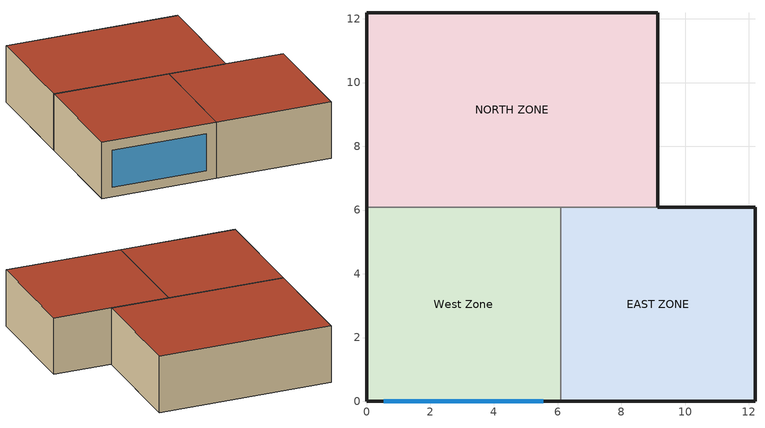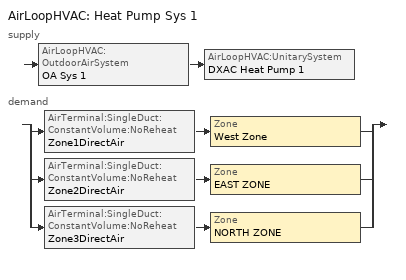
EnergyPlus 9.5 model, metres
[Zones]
West Zone
 floor adiabatic (FLOOR SLAB 8 IN): 0,0 0,6.1 6.1,6.1 6.1,0 z0
 wall outside (EXTWALL80): 0,6.1 0,0 6.1,0 z0:3.05
 wall to NORTH ZONE (PARTITION06): 6.1,6.1 0,6.1 z0:3.05
 wall to EAST ZONE (PARTITION06): 6.1,0 6.1,6.1 z0:3.05
 window (WIN-CON-LIGHT): 0.55,0 5.55,0 z0.5:2.5
 roof outside (ROOF34): 0,6.1 0,0 6.1,0 6.1,6.1 z3.05
EAST ZONE
 floor adiabatic (FLOOR SLAB 8 IN): 6.1,0 6.1,6.1 12.19,6.1 12.19,0 z0
 wall outside (EXTWALL80): 6.1,0 12.19,0 12.19,6.1 9.14,6.1 z0:3.05
 wall to NORTH ZONE (PARTITION06): 9.14,6.1 6.1,6.1 z0:3.05
 roof outside (ROOF34): 6.1,6.1 6.1,0 12.19,0 12.19,6.1 z3.05
NORTH ZONE
 floor adiabatic (FLOOR SLAB 8 IN): 0,6.1 0,12.19 9.14,12.19 9.14,6.1 z0
 wall outside (EXTWALL80): 9.14,6.1 9.14,12.19 0,12.19 0,6.1 z0:3.05
 roof outside (ROOF34): 0,12.19 0,6.1 9.14,6.1 9.14,12.19 z3.05
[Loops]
AirLoopHVAC 'Heat Pump Sys 1'
 supply: AirLoopHVAC:OutdoorAirSystem 'OA Sys 1' > AirLoopHVAC:UnitarySystem 'DXAC Heat Pump 1'
 demand: split
  | AirTerminal:SingleDuct:ConstantVolume:NoReheat 'Zone1DirectAir' > Zone 'West Zone'
  | AirTerminal:SingleDuct:ConstantVolume:NoReheat 'Zone2DirectAir' > Zone 'EAST ZONE'
  | AirTerminal:SingleDuct:ConstantVolume:NoReheat 'Zone3DirectAir' > Zone 'NORTH ZONE'
[Building]
NONE: North Axis {deg}=0; Terrain=Suburbs; Loads Convergence Tolerance Value {W}=0.04; Temperature Convergence Tolerance Value {deltaC}=0.4; Solar Distribution=FullInteriorAndExterior; Maximum Number of Warmup Days=25; Minimum Number of Warmup Days=6
[Site:Location]
CHICAGO_IL_USA TMY2-94846: Latitude {deg}=41.78; Longitude {deg}=-87.75; Time Zone {hr}=-6; Elevation {m}=190
[SizingPeriod:DesignDay] Day of Month=21; Humidity Condition Type=Wetbulb; Barometric Pressure {Pa}=99063; Rain Indicator=No; Snow Indicator=No; Daylight Saving Time Indicator=No; Solar Model Indicator=ASHRAEClearSky
Name | Month | Day Type | Maximum Dry-Bulb Temperature {C} | Daily Dry-Bulb Temperature Range {deltaC} | Wetbulb or DewPoint at Maximum Dry-Bulb {C} | Wind Speed {m/s} | Wind Direction {deg} | Sky Clearness
CHICAGO_IL_USA Annual Heating 99% Design Conditions DB | 1 | WinterDesignDay | -17.3 | 0 | -17.3 | 4.9 | 270 | 0
CHICAGO_IL_USA Annual Cooling 1% Design Conditions DB/MCWB | 7 | SummerDesignDay | 31.5 | 10.7 | 23 | 5.3 | 230 | 1
[Site:GroundTemperature:BuildingSurface]
20.03, 20.03, 20.13, 20.3, 20.43, 20.52, 20.62, 20.77, 20.78, 20.55, 20.44, 20.2
[Material] Thermal Absorptance=0.9
Name | Roughness | Thickness {m} | Conductivity {W/m-K} | Density {kg/m3} | Specific Heat {J/kg-K} | Solar Absorptance | Visible Absorptance
A1 - 1 IN STUCCO | Smooth | 0.0253898 | 0.691831 | 1858.142 | 836.8 | 0.92 | 0.92
C4 - 4 IN COMMON BRICK | Rough | 0.101498 | 0.726422 | 1922.216 | 836.8 | 0.76 | 0.76
E1 - 3 / 4 IN PLASTER OR GYP BOARD | Smooth | 0.01905 | 0.726422 | 1601.846 | 836.8 | 0.92 | 0.92
C6 - 8 IN CLAY TILE | Smooth | 0.203302 | 0.570761 | 1121.292 | 836.8 | 0.82 | 0.82
C10 - 8 IN HW CONCRETE | MediumRough | 0.203302 | 1.729577 | 2242.585 | 836.8 | 0.65 | 0.65
E2 - 1 / 2 IN SLAG OR STONE | Rough | 0.0127102 | 1.435549 | 881.0155 | 1673.6 | 0.55 | 0.55
E3 - 3 / 8 IN FELT AND MEMBRANE | Rough | 0.00954024 | 0.190253 | 1121.292 | 1673.6 | 0.75 | 0.75
B5 - 1 IN DENSE INSULATION | VeryRough | 0.0253898 | 0.0432394 | 91.30524 | 836.8 | 0.5 | 0.5
C12 - 2 IN HW CONCRETE | MediumRough | 0.0509016 | 1.729577 | 2242.585 | 836.8 | 0.65 | 0.65
[WindowMaterial:Glazing]
WIN-LAY-GLASS-LIGHT: Optical Data Type=SpectralAverage; Thickness {m}=0.003; Solar Transmittance at Normal Incidence=0.9; Front Side Solar Reflectance at Normal Incidence=0.031; Back Side Solar Reflectance at Normal Incidence=0.031; Visible Transmittance at Normal Incidence=0.9; Front Side Visible Reflectance at Normal Incidence=0.05; Back Side Visible Reflectance at Normal Incidence=0.05; Infrared Transmittance at Normal Incidence=0; Front Side Infrared Hemispherical Emissivity=0.84; Back Side Infrared Hemispherical Emissivity=0.84; Conductivity {W/m-K}=0.9
[Construction]
EXTWALL80: A1 - 1 IN STUCCO, C4 - 4 IN COMMON BRICK, E1 - 3 / 4 IN PLASTER OR GYP BOARD
PARTITION06: E1 - 3 / 4 IN PLASTER OR GYP BOARD, C6 - 8 IN CLAY TILE, E1 - 3 / 4 IN PLASTER OR GYP BOARD
FLOOR SLAB 8 IN: C10 - 8 IN HW CONCRETE
ROOF34: E2 - 1 / 2 IN SLAG OR STONE, E3 - 3 / 8 IN FELT AND MEMBRANE, B5 - 1 IN DENSE INSULATION, C12 - 2 IN HW CONCRETE
WIN-CON-LIGHT: WIN-LAY-GLASS-LIGHT
[Zone] Type=1; Multiplier=1; Ceiling Height {m}=autocalculate; Volume {m3}=autocalculate
West Zone; EAST ZONE; NORTH ZONE
[People] Number of People Schedule=Office Occupancy; Number of People Calculation Method=people; Fraction Radiant=0.3; Activity Level Schedule=Activity Sch; Carbon Dioxide Generation Rate {m3/s-W}=3.82E-8; Mean Radiant Temperature Calculation Type=zoneaveraged; Work Efficiency Schedule=Work Eff Sch; Clothing Insulation Schedule=Clothing Sch; Air Velocity Schedule=Air Velo Sch; Thermal Comfort Model 1 Type=FANGER
Name | Zone or ZoneList | Number of People
WestPeople | West Zone | 3
EastPeople | EAST ZONE | 3
NorthPeople | NORTH ZONE | 4
[Lights] Schedule=Office Lighting; Design Level Calculation Method=LightingLevel; Return Air Fraction=0; Fraction Radiant=0.2; Fraction Visible=0.2; Fraction Replaceable=0
Name | Zone or ZoneList | Lighting Level {W}
EAST ZONE Lights 1 | EAST ZONE | 1464.375
NORTH ZONE Lights 1 | NORTH ZONE | 878.6252
[ElectricEquipment] Schedule=Intermittent; Design Level Calculation Method=EquipmentLevel; Fraction Latent=0; Fraction Radiant=0.3; Fraction Lost=0
Name | Zone or ZoneList | Design Level {W}
West Zone ElecEq 1 | West Zone | 2928.751
EAST ZONE ElecEq 1 | EAST ZONE | 1464.375
NORTH ZONE ElecEq 1 | NORTH ZONE | 2928.751
[Sizing:Zone] Zone Cooling Design Supply Air Temperature Input Method=SupplyAirTemperature; Zone Cooling Design Supply Air Temperature {C}=14; Zone Heating Design Supply Air Temperature Input Method=SupplyAirTemperature; Zone Heating Design Supply Air Temperature {C}=48; Zone Cooling Design Supply Air Humidity Ratio {kgWater/kgDryAir}=0.009; Zone Heating Design Supply Air Humidity Ratio {kgWater/kgDryAir}=0.009; Zone Heating Sizing Factor=0; Zone Cooling Sizing Factor=0; Cooling Design Air Flow Method=DesignDay; Cooling Design Air Flow Rate {m3/s}=0; Heating Design Air Flow Method=DesignDay; Heating Design Air Flow Rate {m3/s}=0; Account for Dedicated Outdoor Air System=No; Dedicated Outdoor Air System Control Strategy=NeutralSupplyAir; Dedicated Outdoor Air Low Setpoint Temperature for Design {C}=autosize; Dedicated Outdoor Air High Setpoint Temperature for Design {C}=autosize
Name | Design Specification Outdoor Air Object
West Zone | SZ DSOA West Zone
EAST ZONE | SZ DSOA EAST ZONE
NORTH ZONE | SZ DSOA NORTH ZONE
[DesignSpecification:OutdoorAir] Outdoor Air Method=flow/person; Outdoor Air Flow per Person {m3/s-person}=0.00944; Outdoor Air Flow per Zone Floor Area {m3/s-m2}=0; Outdoor Air Flow per Zone {m3/s}=0
SZ DSOA West Zone; SZ DSOA EAST ZONE; SZ DSOA NORTH ZONE
[Sizing:System]
Heat Pump Sys 1: Type of Load to Size On=sensible; Design Outdoor Air Flow Rate {m3/s}=autosize; Central Heating Maximum System Air Flow Ratio=0; Preheat Design Temperature {C}=7; Preheat Design Humidity Ratio {kgWater/kgDryAir}=0.008; Precool Design Temperature {C}=11; Precool Design Humidity Ratio {kgWater/kgDryAir}=0.008; Central Cooling Design Supply Air Temperature {C}=13; Central Heating Design Supply Air Temperature {C}=50; Type of Zone Sum to Use=noncoincident; 100% Outdoor Air in Cooling=no; 100% Outdoor Air in Heating=no; Central Cooling Design Supply Air Humidity Ratio {kgWater/kgDryAir}=0.008; Central Heating Design Supply Air Humidity Ratio {kgWater/kgDryAir}=0.008; Cooling Supply Air Flow Rate Method=DesignDay; Cooling Supply Air Flow Rate {m3/s}=0; Heating Supply Air Flow Rate Method=DesignDay; Heating Supply Air Flow Rate {m3/s}=0; Zone Maximum Outdoor Air Fraction=1; Cooling Design Capacity Method=CoolingDesignCapacity; Cooling Design Capacity {W}=autosize; Heating Design Capacity Method=HeatingDesignCapacity; Heating Design Capacity {W}=autosize; Central Cooling Capacity Control Method=VAV
[AirLoopHVAC]
Heat Pump Sys 1: Design Supply Air Flow Rate {m3/s}=1.7
[AvailabilityManager:Scheduled]
Name | Schedule
Heat Pump 1 Avail | FanAndCoilAvailSched
Outdoor Air 1 Avail | OutdoorAirAvailSched
[Controller:OutdoorAir]
OA Controller 1: Minimum Outdoor Air Flow Rate {m3/s}=0.51; Maximum Outdoor Air Flow Rate {m3/s}=1.7; Economizer Control Type=NoEconomizer; Economizer Control Action Type=ModulateFlow; Lockout Type=NoLockout; Minimum Limit Type=ProportionalMinimum; Minimum Outdoor Air Schedule=OAFractionSched
[Zone equipment]
West Zone: Zone1DirectAir
EAST ZONE: Zone2DirectAir
NORTH ZONE: Zone3DirectAir
[AirLoopHVAC:UnitarySystem]
DXAC Heat Pump 1: Control Type=Load; Controlling Zone or Thermostat Location=East Zone; Availability Schedule=FanAndCoilAvailSched; Supply Fan=Supply Fan 1; Fan Placement=BlowThrough; Supply Air Fan Operating Mode Schedule=CyclingFanSchedule; Heating Coil=Heat Pump DX Heating Coil 2; Cooling Coil=Heat Pump ACDXCoil 2; Supplemental Heating Coil=Heat Pump DX Supp Heating Coil 1; Cooling Supply Air Flow Rate Method=SupplyAirFlowRate; Cooling Supply Air Flow Rate {m3/s}=1.7; Heating Supply Air Flow Rate Method=SupplyAirFlowRate; Heating Supply Air Flow Rate {m3/s}=1.7; No Load Supply Air Flow Rate Method=SupplyAirFlowRate; No Load Supply Air Flow Rate {m3/s}=0; Maximum Supply Air Temperature {C}=50; Maximum Outdoor Dry-Bulb Temperature for Supplemental Heater Operation {C}=21; Design Specification Multispeed Object=MyMultiSpeed
[UnitarySystemPerformance:Multispeed]
MyMultiSpeed: Number of Speeds for Heating=4; Number of Speeds for Cooling=4; Single Mode Operation=Yes; Heating Speed 1 Supply Air Flow Ratio=0.24; Cooling Speed 1 Supply Air Flow Ratio=0.24; Heating Speed 2 Supply Air Flow Ratio=0.47; Cooling Speed 2 Supply Air Flow Ratio=0.47; Heating Speed 3 Supply Air Flow Ratio=0.75; Cooling Speed 3 Supply Air Flow Ratio=0.75; Heating Speed 4 Supply Air Flow Ratio=1; Cooling Speed 4 Supply Air Flow Ratio=1
[AirTerminal:SingleDuct:ConstantVolume:NoReheat] Availability Schedule=FanAndCoilAvailSched
Name | Maximum Air Flow Rate {m3/s}
Zone1DirectAir; Zone3DirectAir | 0.612
Zone2DirectAir | 0.476
[ZoneControl:Thermostat] Control Type Schedule=Zone Control Type Sched; Control 1=Heating Setpoint with SB; Control 2=Cooling Setpoint with SB
Name | Zone or ZoneList
Zone 1 Thermostat | West Zone
Zone 2 Thermostat | EAST ZONE
Zone 3 Thermostat | NORTH ZONE
[ThermostatSetpoint:SingleHeating]
Heating Setpoint with SB: Setpoint Temperature Schedule=Heating Setpoints
[ThermostatSetpoint:SingleCooling]
Cooling Setpoint with SB: Setpoint Temperature Schedule=Cooling Setpoints
[Coil:Heating:Fuel]
Heat Pump DX Supp Heating Coil 1: Availability Schedule=FanAndCoilAvailSched; Fuel Type=NaturalGas; Burner Efficiency=0.8; Nominal Capacity {W}=45000
[Fan:SystemModel]
Supply Fan 1: Availability Schedule=FanAndCoilAvailSched; Design Maximum Air Flow Rate {m3/s}=1.7; Speed Control Method=Continuous; Electric Power Minimum Flow Rate Fraction=0; Design Pressure Rise {Pa}=300; Motor Efficiency=0.9; Motor In Air Stream Fraction=1; Design Electric Power Consumption {W}=AUTOSIZE; Design Power Sizing Method=TotalEfficiencyAndPressure; Fan Total Efficiency=0.7; Electric Power Function of Flow Fraction Curve=PowerRatioCurve
[Coil:Heating:DX:MultiSpeed]
Heat Pump DX Heating Coil 2: Availability Schedule=FanAndCoilAvailSched; Minimum Outdoor Dry-Bulb Temperature for Compressor Operation {C}=-8; Outdoor Dry-Bulb Temperature to Turn On Compressor {C}=-5; Crankcase Heater Capacity {W}=200; Maximum Outdoor Dry-Bulb Temperature for Crankcase Heater Operation {C}=10; Defrost Energy Input Ratio Function of Temperature Curve=HPACDefrostCAPFT; Maximum Outdoor Dry-Bulb Temperature for Defrost Operation {C}=7.22; Defrost Strategy=ReverseCycle; Defrost Control=timed; Defrost Time Period Fraction=0.058333; Resistive Defrost Heater Capacity {W}=2000; Apply Part Load Fraction to Speeds Greater than 1=No; Fuel Type=Electricity; Region number for Calculating HSPF=4; Number of Speeds=4; Speed 1 Gross Rated Heating Capacity {W}=7500; Speed 1 Gross Rated Heating COP {W/W}=2.75; Speed 1 Rated Air Flow Rate {m3/s}=0.45; Speed 1 Rated Supply Air Fan Power Per Volume Flow Rate {W/(m3/s)}=345; Speed 1 Heating Capacity Function of Temperature Curve=HPACHeatCapFT Speed 1; Speed 1 Heating Capacity Function of Flow Fraction Curve=HPACHeatCapFF Speed 1; Speed 1 Energy Input Ratio Function of Temperature Curve=HPACHeatEIRFT Speed 1; Speed 1 Energy Input Ratio Function of Flow Fraction Curve=HPACHeatEIRFF Speed 1; Speed 1 Part Load Fraction Correlation Curve=HPACHeatPLFFPLR Speed 1; Speed 1 Rated Waste Heat Fraction of Power Input=0.2; Speed 1 Waste Heat Function of Temperature Curve=HAPCHeatWHFT Speed 1; Speed 2 Gross Rated Heating Capacity {W}=17500; Speed 2 Gross Rated Heating COP {W/W}=2.75; Speed 2 Rated Air Flow Rate {m3/s}=0.85; Speed 2 Rated Supply Air Fan Power Per Volume Flow Rate {W/(m3/s)}=425; Speed 2 Heating Capacity Function of Temperature Curve=HPACHeatCapFT Speed 2; Speed 2 Heating Capacity Function of Flow Fraction Curve=HPACHeatCapFF Speed 2; Speed 2 Energy Input Ratio Function of Temperature Curve=HPACHeatEIRFT Speed 2; Speed 2 Energy Input Ratio Function of Flow Fraction Curve=HPACHeatEIRFF Speed 2; Speed 2 Part Load Fraction Correlation Curve=HPACHeatPLFFPLR Speed 2; Speed 2 Rated Waste Heat Fraction of Power Input=0.2; Speed 2 Waste Heat Function of Temperature Curve=HAPCHeatWHFT Speed 2; Speed 3 Gross Rated Heating Capacity {W}=25500; Speed 3 Gross Rated Heating COP {W/W}=2.75; Speed 3 Rated Air Flow Rate {m3/s}=1.25; Speed 3 Rated Supply Air Fan Power Per Volume Flow Rate {W/(m3/s)}=525; Speed 3 Heating Capacity Function of Temperature Curve=HPACHeatCapFT Speed 3; Speed 3 Heating Capacity Function of Flow Fraction Curve=HPACHeatCapFF Speed 3; Speed 3 Energy Input Ratio Function of Temperature Curve=HPACHeatEIRFT Speed 3; Speed 3 Energy Input Ratio Function of Flow Fraction Curve=HPACHeatEIRFF Speed 3; Speed 3 Part Load Fraction Correlation Curve=HPACHeatPLFFPLR Speed 3; Speed 3 Rated Waste Heat Fraction of Power Input=0.2; Speed 3 Waste Heat Function of Temperature Curve=HAPCHeatWHFT Speed 3; Speed 4 Gross Rated Heating Capacity {W}=35500; Speed 4 Gross Rated Heating COP {W/W}=2.75; Speed 4 Rated Air Flow Rate {m3/s}=1.75; Speed 4 Rated Supply Air Fan Power Per Volume Flow Rate {W/(m3/s)}=673; Speed 4 Heating Capacity Function of Temperature Curve=HPACHeatCapFT Speed 4; Speed 4 Heating Capacity Function of Flow Fraction Curve=HPACHeatCapFF Speed 4; Speed 4 Energy Input Ratio Function of Temperature Curve=HPACHeatEIRFT Speed 4; Speed 4 Energy Input Ratio Function of Flow Fraction Curve=HPACHeatEIRFF Speed 4; Speed 4 Part Load Fraction Correlation Curve=HPACHeatPLFFPLR Speed 4; Speed 4 Rated Waste Heat Fraction of Power Input=0.2; Speed 4 Waste Heat Function of Temperature Curve=HAPCHeatWHFT Speed 4
[Coil:Cooling:DX:MultiSpeed]
Heat Pump ACDXCoil 2: Availability Schedule=FanAndCoilAvailSched; Condenser Type=AirCooled; Apply Part Load Fraction to Speeds Greater than 1=No; Apply Latent Degradation to Speeds Greater than 1=No; Crankcase Heater Capacity {W}=200; Maximum Outdoor Dry-Bulb Temperature for Crankcase Heater Operation {C}=10; Fuel Type=Electricity; Number of Speeds=4; Speed 1 Gross Rated Total Cooling Capacity {W}=7500; Speed 1 Gross Rated Sensible Heat Ratio=0.75; Speed 1 Gross Rated Cooling COP {W/W}=3; Speed 1 Rated Air Flow Rate {m3/s}=0.4; Speed 1 Rated Evaporator Fan Power Per Volume Flow Rate {W/(m3/s)}=453.3; Speed 1 Total Cooling Capacity Function of Temperature Curve=HPACCoolCapFT Speed 1; Speed 1 Total Cooling Capacity Function of Flow Fraction Curve=HPACCoolCapFF Speed 1; Speed 1 Energy Input Ratio Function of Temperature Curve=HPACCOOLEIRFT Speed 1; Speed 1 Energy Input Ratio Function of Flow Fraction Curve=HPACCOOLEIRFF Speed 1; Speed 1 Part Load Fraction Correlation Curve=HPACCOOLPLFFPLR Speed 1; Speed 1 Nominal Time for Condensate Removal to Begin {s}=1000; Speed 1 Ratio of Initial Moisture Evaporation Rate and Steady State Latent Capacity=1.5; Speed 1 Maximum Cycling Rate {cycles/hr}=3; Speed 1 Latent Capacity Time Constant {s}=45; Speed 1 Rated Waste Heat Fraction of Power Input=0.2; Speed 1 Waste Heat Function of Temperature Curve=HAPCCoolWHFT Speed 1; Speed 1 Evaporative Condenser Effectiveness=0.9; Speed 1 Evaporative Condenser Air Flow Rate {m3/s}=0.05; Speed 1 Rated Evaporative Condenser Pump Power Consumption {W}=50; Speed 2 Gross Rated Total Cooling Capacity {W}=17500; Speed 2 Gross Rated Sensible Heat Ratio=0.75; Speed 2 Gross Rated Cooling COP {W/W}=3; Speed 2 Rated Air Flow Rate {m3/s}=0.85; Speed 2 Rated Evaporator Fan Power Per Volume Flow Rate {W/(m3/s)}=523.3; Speed 2 Total Cooling Capacity Function of Temperature Curve=HPACCoolCapFT Speed 2; Speed 2 Total Cooling Capacity Function of Flow Fraction Curve=HPACCoolCapFF Speed 2; Speed 2 Energy Input Ratio Function of Temperature Curve=HPACCOOLEIRFT Speed 2; Speed 2 Energy Input Ratio Function of Flow Fraction Curve=HPACCOOLEIRFF Speed 2; Speed 2 Part Load Fraction Correlation Curve=HPACCOOLPLFFPLR Speed 1; Speed 2 Nominal Time for Condensate Removal to Begin {s}=1000; Speed 2 Ratio of Initial Moisture Evaporation Rate and steady state Latent Capacity=1.5; Speed 2 Maximum Cycling Rate {cycles/hr}=3; Speed 2 Latent Capacity Time Constant {s}=45; Speed 2 Rated Waste Heat Fraction of Power Input=0.2; Speed 2 Waste Heat Function of Temperature Curve=HAPCCoolWHFT Speed 2; Speed 2 Evaporative Condenser Effectiveness=0.9; Speed 2 Evaporative Condenser Air Flow Rate {m3/s}=0.1; Speed 2 Rated Evaporative Condenser Pump Power Consumption {W}=60; Speed 3 Gross Rated Total Cooling Capacity {W}=25500; Speed 3 Gross Rated Sensible Heat Ratio=0.75; Speed 3 Gross Rated Cooling COP {W/W}=3; Speed 3 Rated Air Flow Rate {m3/s}=1.25; Speed 3 Rated Evaporator Fan Power Per Volume Flow Rate {W/(m3/s)}=573.3; Speed 3 Total Cooling Capacity Function of Temperature Curve=HPACCoolCapFT Speed 3; Speed 3 Total Cooling Capacity Function of Flow Fraction Curve=HPACCoolCapFF Speed 3; Speed 3 Energy Input Ratio Function of Temperature Curve=HPACCOOLEIRFT Speed 3; Speed 3 Energy Input Ratio Function of Flow Fraction Curve=HPACCOOLEIRFF Speed 3; Speed 3 Part Load Fraction Correlation Curve=HPACCOOLPLFFPLR Speed 1; Speed 3 Nominal Time for Condensate Removal to Begin {s}=1000; Speed 3 Ratio of Initial Moisture Evaporation Rate and steady state Latent Capacity=1.5; Speed 3 Maximum Cycling Rate {cycles/hr}=3; Speed 3 Latent Capacity Time Constant {s}=45; Speed 3 Rated Waste Heat Fraction of Power Input=0.2; Speed 3 Waste Heat Function of Temperature Curve=HAPCCoolWHFT Speed 3; Speed 3 Evaporative Condenser Effectiveness=0.9; Speed 3 Evaporative Condenser Air Flow Rate {m3/s}=0.2; Speed 3 Rated Evaporative Condenser Pump Power Consumption {W}=80; Speed 4 Gross Rated Total Cooling Capacity {W}=35500; Speed 4 Gross Rated Sensible Heat Ratio=0.75; Speed 4 Gross Rated Cooling COP {W/W}=3; Speed 4 Rated Air Flow Rate {m3/s}=1.75; Speed 4 Rated Evaporator Fan Power Per Volume Flow Rate {W/(m3/s)}=673.3; Speed 4 Total Cooling Capacity Function of Temperature Curve=HPACCoolCapFT Speed 4; Speed 4 Total Cooling Capacity Function of Flow Fraction Curve=HPACCoolCapFF Speed 4; Speed 4 Energy Input Ratio Function of Temperature Curve=HPACCOOLEIRFT Speed 4; Speed 4 Energy Input Ratio Function of Flow Fraction Curve=HPACCOOLEIRFF Speed 4; Speed 4 Part Load Fraction Correlation Curve=HPACCOOLPLFFPLR Speed 1; Speed 4 Nominal Time for Condensate Removal to Begin {s}=1000; Speed 4 Ratio of Initial Moisture Evaporation Rate and steady state Latent Capacity=1.5; Speed 4 Maximum Cycling Rate {cycles/hr}=3; Speed 4 Latent Capacity Time Constant {s}=45; Speed 4 Rated Waste Heat Fraction of Power Input=0.2; Speed 4 Waste Heat Function of Temperature Curve=HAPCCoolWHFT Speed 4; Speed 4 Evaporative Condenser Effectiveness=0.9; Speed 4 Evaporative Condenser Air Flow Rate {m3/s}=0.3; Speed 4 Rated Evaporative Condenser Pump Power Consumption {W}=100
[Schedule:Compact]
Activity Sch: Through: 12/31, For: Alldays, Until: 24:00, 131.8
Work Eff Sch: Through: 12/31, For: Alldays, Until: 24:00, 0
Clothing Sch: Through: 12/31, For: Alldays, Until: 24:00, 1
Air Velo Sch: Through: 12/31, For: Alldays, Until: 24:00, 0.137
Office Occupancy: Through: 12/31, For: Weekdays, Until: 6:00, 0, Until: 7:00, 0.1, Until: 8:00, 0.5, Until: 12:00, 1, Until: 13:00, 0.5, Until: 16:00, 1, Until: 17:00, 0.5, Until: 18:00, 0.1, Until: 24:00, 0, For: Weekends Holidays CustomDay1 CustomDay2, Until: 24:00, 0, For: SummerDesignDay, Until: 24:00, 1, For: WinterDesignDay, Until: 24:00, 0.05
Intermittent: Through: 12/31, For: Weekdays, Until: 8:00, 0, Until: 18:00, 1, Until: 24:00, 0, For: Weekends Holidays CustomDay1 CustomDay2, Until: 24:00, 0, For: SummerDesignDay, Until: 24:00, 1, For: WinterDesignDay, Until: 24:00, 0.15
Office Lighting: Through: 12/31, For: Weekdays, Until: 6:00, 0.05, Until: 7:00, 0.2, Until: 17:00, 1, Until: 18:00, 0.5, Until: 24:00, 0.05, For: Weekends Holidays CustomDay1 CustomDay2, Until: 24:00, 0.05, For: SummerDesignDay, Until: 24:00, 1, For: WinterDesignDay, Until: 24:00, 0.15
FANANDCOILAVAILSCHED: Through: 3/31, For: Alldays, Until: 24:00, 1, Through: 9/30, For: Weekdays, Until: 7:00, 0, Until: 17:00, 1, Until: 24:00, 0, For: Weekends Holidays CustomDay1 CustomDay2, Until: 24:00, 0, For: SummerDesignDay WinterDesignDay, Until: 24:00, 1, Through: 12/31, For: Alldays, Until: 24:00, 1
OUTDOORAIRAVAILSCHED: Through: 12/31, For: Weekdays, Until: 7:00, 0, Until: 17:00, 1, Until: 24:00, 0, For: Weekends Holidays CustomDay1 CustomDay2, Until: 24:00, 0, For: SummerDesignDay WinterDesignDay, Until: 24:00, 1
OAFRACTIONSCHED: Through: 12/31, For: Weekdays Weekends Holidays CustomDay1 CustomDay2, Until: 7:00, 0, Until: 17:00, 1, Until: 24:00, 0, For: SummerDesignDay WinterDesignDay, Until: 24:00, 1
HEATING SETPOINTS: Through: 12/31, For: Weekdays Weekends Holidays CustomDay1 CustomDay2, Until: 7:00, 15, Until: 17:00, 20, Until: 24:00, 15, For: SummerDesignDay, Until: 24:00, 15, For: WinterDesignDay, Until: 24:00, 20
COOLING SETPOINTS: Through: 12/31, For: Weekdays Weekends Holidays CustomDay1 CustomDay2, Until: 7:00, 30, Until: 17:00, 24, Until: 24:00, 30, For: SummerDesignDay, Until: 24:00, 24, For: WinterDesignDay, Until: 24:00, 50
ZONE CONTROL TYPE SCHED: Through: 3/31, For: Alldays, Until: 24:00, 1, Through: 9/30, For: Alldays, Until: 24:00, 2, Through: 12/31, For: Alldays, Until: 24:00, 1
CyclingFanSchedule: Through: 12/31, For: AllDays, Until: 24:00, 0
[Curve:Biquadratic] Input Unit Type for X=Temperature; Input Unit Type for Y=Temperature; Output Unit Type=Dimensionless
Name | Coefficient1 Constant | Coefficient2 x | Coefficient3 x**2 | Coefficient4 y | Coefficient5 y**2 | Coefficient6 x*y | Minimum Value of x | Maximum Value of x | Minimum Value of y | Maximum Value of y
HPACDefrostCAPFT; HAPCHeatWHFT Speed 1; HAPCHeatWHFT Speed 2; HAPCHeatWHFT Speed 3; HAPCHeatWHFT Speed 4; HAPCCoolWHFT Speed 1; HAPCCoolWHFT Speed 2; HAPCCoolWHFT Speed 3; HAPCCoolWHFT Speed 4 | 1 | 0 | 0 | 0 | 0 | 0 | 0 | 50 | 0 | 50
HPACCoolCapFT Speed 1; HPACCoolCapFT Speed 2; HPACCoolCapFT Speed 3; HPACCoolCapFT Speed 4 | 0.476428 | 0.0401147 | 0.000226411 | -0.000827136 | -7.3224e-06 | -0.000446278 | 12.77778 | 23.88889 | 23.88889 | 46.11111
HPACCOOLEIRFT Speed 1; HPACCOOLEIRFT Speed 2; HPACCOOLEIRFT Speed 3; HPACCOOLEIRFT Speed 4 | 0.632475 | -0.0121321 | 0.000507773 | 0.0155377 | 0.00027284 | -0.000679201 | 12.77778 | 23.88889 | 23.88889 | 46.11111
[Curve:Cubic]
Name | Coefficient1 Constant | Coefficient2 x | Coefficient3 x**2 | Coefficient4 x**3 | Minimum Value of x | Maximum Value of x | Input Unit Type for X | Output Unit Type
HPACHeatCapFT Speed 1; HPACHeatCapFT Speed 2; HPACHeatCapFT Speed 3; HPACHeatCapFT Speed 4 | 0.758746 | 0.027626 | 0.000148716 | 3.4992e-06 | -20 | 20 | Temperature | Dimensionless
HPACHeatCapFF Speed 1; HPACHeatCapFF Speed 2; HPACHeatCapFF Speed 3; HPACHeatCapFF Speed 4 | 0.84 | 0.16 | 0 | 0 | 0.5 | 1.5
HPACHeatEIRFT Speed 1; HPACHeatEIRFT Speed 2; HPACHeatEIRFT Speed 3; HPACHeatEIRFT Speed 4 | 1.19248 | -0.0300438 | 0.00103745 | -2.3328e-05 | -20 | 20 | Temperature | Dimensionless
HPACCoolCapFF Speed 1; HPACCoolCapFF Speed 2; HPACCoolCapFF Speed 3; HPACCoolCapFF Speed 4; HPACCOOLEIRFF Speed 1; HPACCOOLEIRFF Speed 2; HPACCOOLEIRFF Speed 3; HPACCOOLEIRFF Speed 4 | 0.472786 | 1.24334 | -1.03871 | 0.322578 | 0.5 | 1.5
[Curve:Quadratic] Minimum Value of x=0; Maximum Value of x=1
Name | Coefficient1 Constant | Coefficient2 x | Coefficient3 x**2
HPACHeatEIRFF Speed 1; HPACHeatEIRFF Speed 2; HPACHeatEIRFF Speed 3; HPACHeatEIRFF Speed 4 | 1.3824 | -0.4336 | 0.0512
HPACHeatPLFFPLR Speed 1; HPACHeatPLFFPLR Speed 2; HPACHeatPLFFPLR Speed 3; HPACHeatPLFFPLR Speed 4; HPACCOOLPLFFPLR Speed 1 | 0.85 | 0.15 | 0
[Curve:Exponent]
PowerRatioCurve: Coefficient1 Constant=0; Coefficient2 Constant=1; Coefficient3 Constant=2.2; Minimum Value of x=0; Maximum Value of x=1
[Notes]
MultiSpeedCoils_SingleMode.idf
Basic file description:  Heat pump with DX coil for cooling.
1 story building divided into 3 interior conditioned zones. Roof with no plenum.
No ground contact with floor.
Highlights:              Example of heat pump air conditioner with autosizing and specify single mode opeation
for multispeed DX cooling and heating coils.
Simulation Location/Run: CHICAGO_IL_USA TMY2-94846, 2 design days, 2 run periods,
Run Control executes two run periods (see RUN PERIOD object)
Location:                Chicago, IL
Design Days:             CHICAGO_IL_USA Annual Heating 99% Design Conditions DB, MaxDB= -17.3°C
CHICAGO_IL_USA Annual Cooling 1% Design Conditions, MaxDB=  31.5°C MCWB=  23.0°C
Run Period (Weather File): Winter 1/14, Summer 7/7, CHICAGO_IL_USA TMY2-94846
Run Control:             Zone and System sizing with weather file run control (no design days run)
Building: Single floor rectangular L-shaped building 40 ft south wall, 40 ft west wall, zone height 10 feet.
There is a single window in West Zone's south wall. The walls are 1 in stucco over 4 in common brick
and gypboard. The roof is a built up roof with 1/2 in stone over 3/8 in felt over 1 in dense insulation
supported by 2 in heavy weight concrete. The window is single pane 3mm clear.
The window to wall ratio is approximately 0.07.
The building is oriented due north.
Floor Area:        130.1 m2 (1403 ft2)
Number of Stories: 1
Zone Description Details:
|       West         |         East           |    window = *
Internal gains description:     ZONE West      - lighting is 0 watts, equip is 2928.751 watts, 3 occupants
Internal gains description:     ZONE North     - lighting is 878.6252 watts, equip is 2928.751 watts, 4 occupants
Internal gains description:     ZONE East      - lighting is 1464.375 watts, equip is 1464.375 watts, 3 occupants
Interzone Surfaces:             3 interzone surfaces (see diagram)
Internal Mass:                  None
Detached Shading:               None
Daylight:                       None
Natural Ventilation:            None
Compact Schedules:              Yes
Solair Distribution:            FullInteriorAndExterior
HVAC:                           UNITARYSYSTEM:HEATPUMP:AIRTOAIR
Heat pump using a single air loop serving 3 zones.  Heat pump configured with a
blow through fan, heat pump defrost is timed using a resistive heating element.
Heating set point during winter months is 20 C during occupied hours,
15 C set-back otherwise.  Cooling set point at 24 C during occupied hours only.
Cooling coil off all winter. Heat Pump has a gas supplemental heater.
Zonal Equipment:                DIRECT AIR
Central Air Handling Equipment: Yes
System Equipment Autosize:      Yes
Purchased Cooling:              No
Purchased Heating:              No
Purchased Chilled Water:        No
Purchased Hot Water:            No
Coils:                          Coil:Cooling:DX:SingleSpeed, COIL:DX:HeatingEmpirical, Coil:Heating:Fuel
Pumps:                          None
Boilers:                        None
Chillers:                       None
Towers:                         None
Standard Reports:               All Summary Predefined Reports
Timestep or Hourly Variables:   TimeStep
Time bins Report:               None
HTML Report:                    Predefined All Summary
Environmental Emissions:        None
Utility Tariffs:                None
